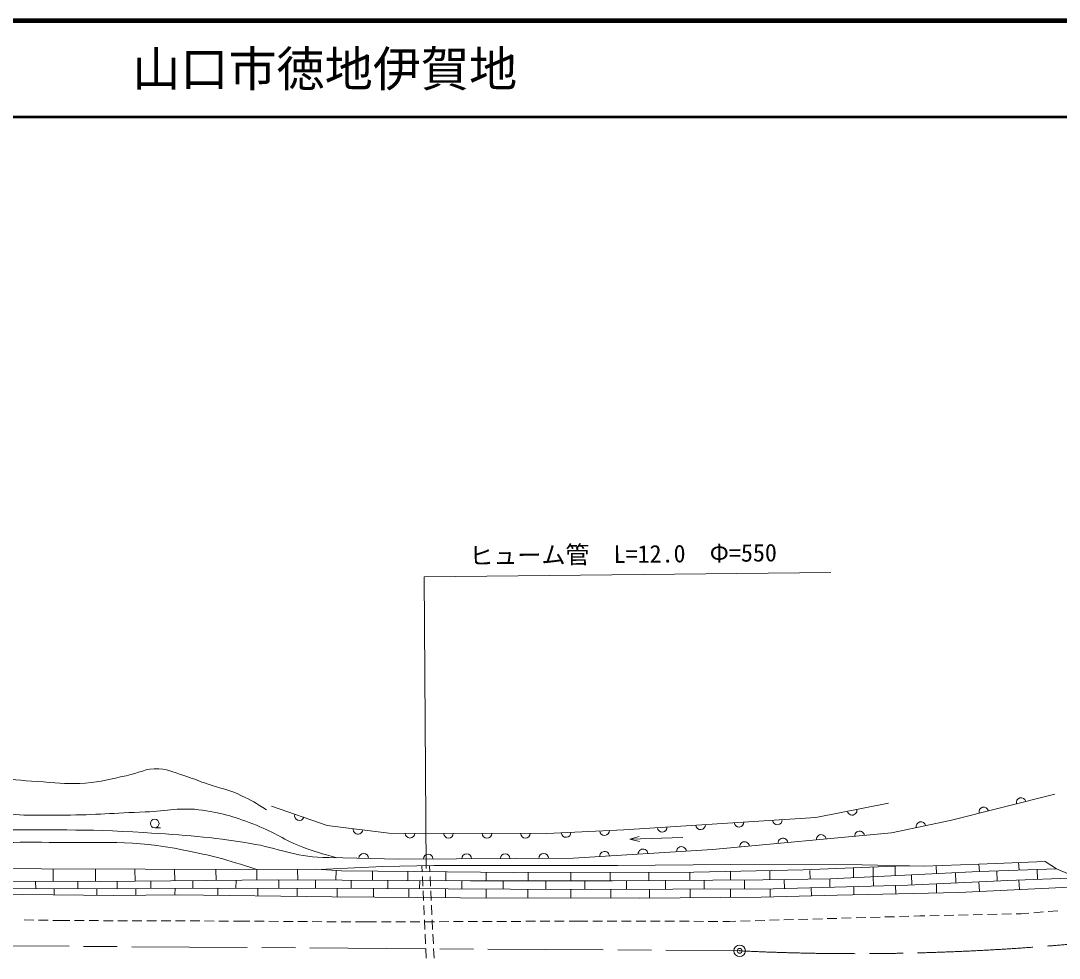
# Model space of a CAD drawing. Units: millimetres, scale not verified. Extents: x 40000 to 680000, y 20000 to 380000.
# Drawn here: x 393446 to 501356, y 282554 to 380000 of the extents above; entities that cross this region are included whole.
import ezdxf
from ezdxf.enums import TextEntityAlignment as Align

# ---------------------------------------------------------------- set-up
doc = ezdxf.new("R2010")
doc.units = ezdxf.units.MM
doc.header["$LTSCALE"] = 1000
doc.header["$PDMODE"] = 32
doc.header["$PDSIZE"] = 500
doc.linetypes.add('CHAIN', pattern=[18.5, 12, -1.5, 3.5, -1.5])
for name, color, linetype, lineweight in [('M-BGD', 7, 'Continuous', 13), ('M-BMK', 2, 'CHAIN', 13), ('M-BMK-SRVR', 3, 'Continuous', 13), ('M-STR-HTXT', 7, 'Continuous', 13), ('M-TTL', 2, 'Continuous', 140), ('M-TTL-LINE', 7, 'Continuous', 50)]:
    doc.layers.add(name, color=color, linetype=linetype, lineweight=lineweight)
doc.layers.add('M-TTL-TXT', color=7, linetype='Continuous')
doc.styles.add('ＭＳ ゴシック', font='')
doc.styles.get('ＭＳ ゴシック').set_extended_font_data('MS Gothic')

msp = doc.modelspace()

# ---------------------------------------------------------------- linework, layer by layer
at = {"layer": 'M-BGD'}
for p, q in [((407360, 296105), (407960, 296105)), ((456722, 294922), (457712, 295220)), ((462243, 295115), (456722, 294922)), ((456722, 294922), (457730, 294694)), ((493019, 292339), (499889, 292613)), ((497184, 291720), (497122, 292503)), ((396815, 290552), (396818, 291858)), ((401214, 290541), (401217, 291837)), ((405321, 290570), (405311, 291818)), ((409444, 290603), (409434, 291798)), ((413741, 290637), (413732, 291775)), ((417986, 290671), (417977, 291767)), ((422227, 290705), (422218, 291795)), ((426201, 290662), (426206, 291683)), ((429994, 290645), (429998, 291618)), ((433653, 290629), (433657, 291584)), ((435138, 292175), (435166, 291545)), ((435947, 291549), (435915, 292190)), ((437624, 290611), (437628, 291539)), ((441790, 290599), (441790, 291490)), ((446178, 290599), (446178, 291458)), ((450608, 290599), (450608, 291465)), ((454688, 290599), (454688, 291471)), ((458713, 290628), (458706, 291478)), ((462979, 290661), (462972, 291485)), ((467205, 290693), (467199, 291575)), ((471298, 290728), (471286, 291671)), ((475467, 290781), (475456, 291672)), ((479991, 290929), (479978, 291960)), ((482028, 291031), (482015, 292040)), ((484305, 291146), (484293, 292130)), ((488611, 291363), (488571, 292162)), ((490625, 290379), (490573, 291462)), ((493057, 291587), (493019, 292339)), ((494897, 290598), (494857, 291645)), ((499109, 290760), (499069, 291780)), ((394995, 289777), (394992, 290556)), ((399362, 289791), (399360, 290546)), ((403452, 289803), (403450, 290555)), ((406957, 289814), (406955, 290583)), ((411340, 289844), (411342, 290618)), ((415810, 289831), (415812, 290654)), ((420260, 289818), (420263, 290688)), ((424083, 289812), (424086, 290671)), ((427783, 289799), (427786, 290655)), ((431575, 289785), (431578, 290638)), ((434895, 289773), (434898, 290623)), ((435188, 291046), (435233, 290047)), ((436021, 290051), (435972, 291050)), ((439287, 289757), (439290, 290603)), ((443572, 289742), (443575, 290599)), ((448007, 289709), (448005, 290599)), ((452046, 289719), (452044, 290599)), ((456403, 289730), (456401, 290611)), ((460453, 289740), (460450, 290641)), ((464460, 289750), (464458, 290672)), ((468654, 289761), (468651, 290704)), ((472797, 289799), (472772, 290746)), ((477533, 289923), (477510, 290806)), ((482054, 290042), (482028, 291031)), ((486041, 290156), (485988, 291231)), ((493061, 289484), (493012, 290495)), ((497220, 289687), (497171, 290686)), ((396920, 289123), (396927, 289785)), ((401336, 289085), (401343, 289797)), ((405393, 289090), (405385, 289810)), ((409465, 289140), (409474, 289822)), ((413912, 289086), (413921, 289836)), ((418087, 289036), (418096, 289824)), ((422166, 288987), (422176, 289812)), ((426318, 288938), (426328, 289800)), ((430104, 288892), (430115, 289789)), ((433757, 288881), (433764, 289777)), ((435256, 289547), (435300, 288548)), ((436096, 288553), (436046, 289552)), ((437576, 288851), (437583, 289763)), ((441792, 288834), (441794, 289748)), ((446130, 288826), (446132, 289733)), ((450601, 288818), (450602, 289716)), ((454773, 288810), (454775, 289726)), ((458793, 288812), (458786, 289737)), ((463005, 288847), (462998, 289744)), ((467188, 288882), (467181, 289757)), ((471329, 288917), (471322, 289767)), ((475618, 289048), (475596, 289872)), ((480027, 289165), (480005, 289988)), ((484361, 289245), (484343, 290102)), ((488616, 289333), (488597, 290280)), ((435323, 288049), (435367, 287050)), ((436171, 287055), (436121, 288054)), ((490896, 287038), (491896, 287060)), ((492396, 287072), (493396, 287094)), ((493896, 287105), (494895, 287128)), ((495395, 287139), (496395, 287162)), ((496895, 287173), (497418, 287185)), ((497418, 287185), (498212, 287246)), ((498710, 287285), (499707, 287362)), ((500206, 287401), (501203, 287479)), ((393788, 286540), (394788, 286523)), ((395288, 286515), (396288, 286498)), ((396788, 286489), (397801, 286472)), ((397801, 286472), (398538, 286470)), ((399038, 286468), (400038, 286465)), ((400538, 286463), (401538, 286460)), ((402038, 286458), (403038, 286455)), ((403538, 286453), (404538, 286450)), ((405038, 286449), (406038, 286445)), ((406538, 286444), (407538, 286441)), ((408038, 286439), (409038, 286436)), ((409538, 286434), (410538, 286431)), ((411038, 286429), (412038, 286426)), ((412538, 286425), (413538, 286421)), ((414038, 286420), (415038, 286416)), ((415538, 286415), (416275, 286413)), ((416275, 286413), (417235, 286406)), ((417735, 286402), (418735, 286396)), ((419235, 286392), (420235, 286385)), ((420735, 286382), (421735, 286375)), ((422235, 286371), (423235, 286365)), ((423735, 286361), (424735, 286354)), ((425235, 286351), (426235, 286344)), ((426735, 286340), (427735, 286333)), ((428235, 286330), (429195, 286323)), ((429195, 286323), (430422, 286328)), ((430922, 286330), (431922, 286334)), ((432422, 286336), (433422, 286340)), ((433922, 286342), (434922, 286346)), ((435390, 286550), (435435, 285551)), ((435422, 286348), (436422, 286352)), ((436245, 285557), (436195, 286555)), ((436922, 286354), (437922, 286358)), ((438422, 286360), (439422, 286364)), ((439922, 286366), (440922, 286370)), ((441422, 286372), (442422, 286376)), ((442922, 286378), (443922, 286382)), ((444422, 286384), (445422, 286388)), ((445922, 286390), (446922, 286394)), ((447422, 286396), (448422, 286400)), ((448922, 286402), (449922, 286406)), ((450422, 286408), (451649, 286413)), ((451649, 286413), (452386, 286411)), ((452886, 286410), (453886, 286408)), ((454386, 286407), (455386, 286405)), ((455886, 286404), (456886, 286402)), ((457386, 286402), (458386, 286400)), ((458886, 286399), (459886, 286397)), ((460386, 286396), (461386, 286394)), ((461886, 286393), (462886, 286391)), ((463386, 286390), (464386, 286388)), ((464886, 286387), (465886, 286385)), ((466386, 286384), (467123, 286383)), ((467123, 286383), (467752, 286401)), ((468252, 286415), (469252, 286444)), ((469752, 286458), (470751, 286486)), ((471251, 286501), (472251, 286529)), ((472750, 286544), (473750, 286572)), ((474250, 286586), (475249, 286615)), ((475749, 286629), (476749, 286658)), ((477248, 286672), (478248, 286701)), ((478748, 286715), (479747, 286744)), ((480247, 286758), (481247, 286786)), ((481747, 286801), (482746, 286829)), ((483246, 286843), (484246, 286872)), ((484745, 286886), (485745, 286915)), ((486245, 286929), (486874, 286947)), ((486874, 286947), (487397, 286959)), ((487897, 286970), (488897, 286993)), ((489397, 287004), (490397, 287027)), ((435457, 285052), (435502, 284053)), ((436320, 284058), (436270, 285057)), ((435524, 283553), (435569, 282554)), ((436394, 282560), (436344, 283559))]:
    msp.add_line(p, q, dxfattribs=at)
for points in [[(500891, 299619), (490020, 296887), (483932, 295580), (465332, 293862), (450883, 292954), (432678, 292867), (425480, 293024)], [(419501, 298377), (425292, 296358), (431678, 295556), (448103, 295526), (456122, 295912), (476051, 297189), (483625, 298674)], [(493019, 292339), (487299, 292111), (480869, 292269), (467224, 292286), (455466, 292181), (447028, 292181), (436353, 292199), (431076, 292094), (425171, 291814), (417152, 291762), (395594, 291863), (381194, 291926), (359305, 292449), (342939, 292508), (333061, 292617), (323883, 292812), (311314, 292852), (302177, 292555), (288165, 292136), (279151, 292005), (271697, 290876)], [(505217, 290079), (501059, 291844), (499889, 292613)], [(271697, 290876), (279130, 290969), (287970, 291196), (298832, 291511), (311114, 291988), (319063, 291971), (332493, 291817), (345651, 291520), (366679, 291193), (389400, 290570), (401637, 290540), (420141, 290689), (440189, 290599), (454951, 290599), (470544, 290718), (477583, 290807), (492315, 291550)], [(485798, 292148), (485145, 292164), (474749, 291753), (463374, 291485), (444662, 291456), (434319, 291578), (426771, 291648), (424185, 291808)], [(492315, 291550), (493057, 291587), (501059, 291844)], [(269531, 289024), (279524, 289286), (292435, 289758), (305119, 290195), (313785, 290335), (324268, 290160), (334646, 289968), (345600, 289793), (354965, 289706), (369903, 289513), (381451, 289304), (390431, 289199), (403133, 289066), (409772, 289136), (425793, 288944), (439124, 288839), (457783, 288804), (470397, 288909), (478277, 289119), (490926, 289381), (501706, 289905), (505217, 290079)], [(270294, 289677), (276842, 289941), (285385, 290256), (293842, 290605), (305477, 291024), (314894, 291251), (326740, 291007), (338271, 290797), (350343, 290588), (359079, 290430), (369632, 290343), (380691, 290011), (389759, 289801), (397236, 289784), (413921, 289836), (431422, 289786), (450763, 289716), (471623, 289768), (485618, 290135), (496031, 290642), (503240, 290919)]]:
    msp.add_lwpolyline(points, dxfattribs=at)
msp.add_circle((407360, 296555), 450, dxfattribs=at)
for centre, start, end in [((497395, 298740), 14.10989, 194.10989), ((479838, 297932), 191.09372, 11.09372), ((493516, 297765), 14.10989, 194.10989), ((422396, 297367), 160.77542, 340.77542), ((472074, 296934), 183.6667, 3.6667), ((428485, 295957), 172.84219, 352.84219), ((454110, 295815), 182.75656, 2.75656), ((460099, 296167), 183.6667, 3.6667), ((464091, 296423), 183.6667, 3.6667), ((468083, 296678), 183.6667, 3.6667), ((480606, 295273), 5.27546, 185.27546), ((486976, 296233), 12.11384, 192.11384), ((433890, 295552), 179.89639, 359.89639), ((437890, 295544), 179.89639, 359.89639), ((441890, 295537), 179.89639, 359.89639), ((445890, 295530), 179.89639, 359.89639), ((450115, 295623), 182.75656, 2.75656), ((468657, 294169), 5.27546, 185.27546), ((472640, 294537), 5.27546, 185.27546), ((476623, 294905), 5.27546, 185.27546), ((454115, 293157), 3.5979, 183.5979), ((458107, 293408), 3.5979, 183.5979), ((462100, 293659), 3.5979, 183.5979), ((429079, 292945), 358.74859, 178.74859), ((435781, 292881), 0.27493, 180.27493), ((439781, 292901), 0.27493, 180.27493), ((443781, 292920), 0.27493, 180.27493), ((447781, 292939), 0.27493, 180.27493)]:
    msp.add_arc(centre, 500, start, end, dxfattribs=at)
for points, knots in [([(289244, 314810), (290202, 313683), (290538, 313287), (291531, 312493), (292524, 311699), (293149, 311324), (294294, 310770), (296584, 309662), (297912, 309065), (300382, 308454), (302119, 308024), (303111, 307784), (304897, 307681), (307145, 307552), (308409, 307747), (310659, 307830), (312644, 307903), (313754, 307976), (315738, 308068), (317524, 308150), (318528, 308402), (320312, 308275), (321446, 308195), (322024, 307809), (323133, 307563), (326696, 306771), (328711, 306417), (332281, 305662), (333570, 305389), (334262, 304886), (335578, 304949), (336392, 304988), (336779, 305369), (337568, 305573), (339902, 306176), (341259, 306333), (343657, 306582), (345099, 306733), (345920, 306648), (347369, 306612), (348787, 306577), (349578, 306469), (350993, 306375), (355541, 306071), (358081, 305750), (362636, 305573), (364282, 305509), (365209, 305596), (366853, 305484), (368564, 305367), (369534, 305246), (371190, 304800), (372461, 304459), (373070, 303971), (374308, 303523), (375861, 302962), (376691, 302467), (378318, 302187), (379143, 302045), (379621, 302093), (380456, 302038), (381767, 301953), (382500, 301870), (383813, 301830), (385320, 301785), (386169, 301955), (387674, 301860), (389033, 301774), (389767, 301487), (391119, 301319), (392946, 301093), (393974, 300981), (395812, 300874), (397515, 300775), (398476, 300640), (400178, 300755), (401849, 300868), (402752, 301205), (404395, 301527), (405722, 301787), (406433, 302331), (407781, 302240), (408958, 302161), (409567, 301791), (410692, 301438), (411539, 301172), (411992, 300959), (412831, 300666), (414219, 300180), (415066, 300080), (416395, 299448), (417446, 298949), (417834, 298718), (418979, 297963)], [0, 0, 0, 0, 1, 1, 1, 2, 2, 2, 3, 3, 3, 4, 4, 4, 5, 5, 5, 6, 6, 6, 7, 7, 7, 8, 8, 8, 9, 9, 9, 10, 10, 10, 11, 11, 11, 12, 12, 12, 13, 13, 13, 14, 14, 14, 15, 15, 15, 16, 16, 16, 17, 17, 17, 18, 18, 18, 19, 19, 19, 20, 20, 20, 21, 21, 21, 22, 22, 22, 23, 23, 23, 24, 24, 24, 25, 25, 25, 26, 26, 26, 27, 27, 27, 28, 28, 28, 29, 29, 29, 30, 30, 30, 31, 31, 31, 31]), ([(426281, 293006), (424608, 293451), (424105, 293613), (422748, 294112), (420800, 294829), (419875, 295627), (417936, 296369), (415810, 297183), (414577, 297621), (412323, 297943), (410025, 298271), (408703, 297845), (406383, 297765), (403111, 297652), (401281, 297439), (398007, 297438), (395034, 297438), (393339, 297293), (390404, 297765), (387873, 298172), (386508, 298672), (384018, 299280), (382914, 299550), (382329, 299895), (381196, 299993), (379357, 300152), (378317, 299718), (376474, 299814), (374210, 299933), (372941, 300091), (370712, 300498), (368340, 300930), (367077, 301480), (364712, 301953), (362509, 302394), (361250, 302505), (359039, 302903), (355886, 303471), (354175, 304135), (350990, 304478), (348591, 304735), (347225, 304452), (344812, 304507), (343710, 304532), (343086, 304755), (341991, 304626), (340356, 304434), (339493, 304031), (337892, 303646), (336070, 303208), (335088, 302757), (333229, 302517), (331273, 302265), (330123, 302120), (328180, 302458), (326645, 302725), (325946, 303425), (324467, 303913), (322863, 304442), (321992, 304956), (320309, 305101), (319026, 305212), (318300, 305059), (317012, 305012), (313218, 304873), (311097, 304650), (307300, 304596), (304942, 304563), (303597, 304512), (301271, 304893), (297225, 305557), (295112, 306829), (291558, 308873), (290034, 309750), (289232, 310358), (287935, 311546), (287481, 311962), (287386, 312376), (286866, 312705), (286185, 313136), (285771, 313510), (284965, 313507), (284157, 313503), (283900, 312832), (283212, 312408), (282335, 311867), (281874, 311509), (280955, 311041), (280098, 310606), (279567, 310460), (278638, 310210), (276672, 309679), (275518, 309594), (273500, 309319), (271711, 309075), (270685, 309154), (268896, 308903), (267479, 308704), (266706, 308468), (265303, 308190), (264015, 307935), (263300, 307760), (262006, 307537), (260492, 307276), (259638, 307167), (258115, 306972), (256600, 306778), (255745, 306722), (254224, 306586), (250406, 306246), (248253, 306221), (244439, 305835), (241776, 305565), (240290, 305359), (237630, 305063), (233409, 304593), (231048, 304298), (226819, 303904), (225140, 303748), (224198, 303642), (222512, 303607), (219837, 303553), (218352, 303978), (215678, 304065), (213588, 304133), (212416, 304068), (210326, 304115), (207780, 304173), (206357, 304437), (203812, 304368), (201456, 304304), (200154, 303987), (197804, 303812), (195834, 303666), (194729, 303589), (192755, 303509), (191256, 303449), (190408, 303250), (188917, 303408), (187947, 303512), (187388, 303624), (186494, 304014), (185200, 304579), (184830, 305628), (183464, 305984), (181316, 306543), (179962, 305969), (177809, 305428), (176040, 304983), (175249, 304097), (173467, 303711), (172001, 303394), (171128, 303496), (169629, 303560), (167583, 303647), (166479, 304124), (164438, 304294), (162540, 304451), (161456, 304708), (159567, 304472), (157592, 304225), (156526, 303837), (154607, 303313), (153697, 303065), (153231, 302784), (152320, 302541), (152042, 302467), (151948, 302439), (151607, 302363)], [0, 0, 0, 0, 1, 1, 1, 2, 2, 2, 3, 3, 3, 4, 4, 4, 5, 5, 5, 6, 6, 6, 7, 7, 7, 8, 8, 8, 9, 9, 9, 10, 10, 10, 11, 11, 11, 12, 12, 12, 13, 13, 13, 14, 14, 14, 15, 15, 15, 16, 16, 16, 17, 17, 17, 18, 18, 18, 19, 19, 19, 20, 20, 20, 21, 21, 21, 22, 22, 22, 23, 23, 23, 24, 24, 24, 25, 25, 25, 26, 26, 26, 27, 27, 27, 28, 28, 28, 29, 29, 29, 30, 30, 30, 31, 31, 31, 32, 32, 32, 33, 33, 33, 34, 34, 34, 35, 35, 35, 36, 36, 36, 37, 37, 37, 38, 38, 38, 39, 39, 39, 40, 40, 40, 41, 41, 41, 42, 42, 42, 43, 43, 43, 44, 44, 44, 45, 45, 45, 46, 46, 46, 47, 47, 47, 48, 48, 48, 49, 49, 49, 50, 50, 50, 51, 51, 51, 52, 52, 52, 53, 53, 53, 54, 54, 54, 55, 55, 55, 56, 56, 56, 56]), ([(214113, 296833), (214655, 297371), (214930, 297535), (215509, 297905), (217106, 298926), (218327, 298885), (220209, 299111), (222711, 299412), (224144, 299153), (226656, 299355), (229242, 299564), (230660, 299944), (233225, 300334), (237534, 300989), (239941, 301404), (244251, 302055), (250257, 302962), (253608, 303570), (259636, 304312), (264322, 304889), (266961, 305095), (271665, 305500), (275305, 305813), (277349, 306495), (280991, 306213), (283994, 305981), (285715, 305816), (288595, 304936), (289945, 304523), (290562, 303943), (291862, 303391), (293796, 302571), (294883, 302108), (296881, 301461), (299695, 300550), (301331, 300203), (304247, 299708), (307950, 299080), (310094, 299319), (313841, 299055), (319236, 298675), (322267, 298558), (327652, 298045), (330530, 297771), (332111, 297353), (334988, 297065), (340244, 296539), (343194, 296231), (348472, 296025), (353469, 295831), (356273, 295847), (361273, 295877), (366345, 295907), (369181, 296183), (374253, 296204), (380495, 296229), (383991, 296050), (390232, 295936), (396482, 295822), (399994, 296025), (406232, 295619), (410572, 295335), (413020, 295207), (417310, 294490), (420259, 293997), (421837, 293130), (424825, 293035), (425081, 293026), (425177, 293012), (425480, 293024)], [0, 0, 0, 0, 1, 1, 1, 2, 2, 2, 3, 3, 3, 4, 4, 4, 5, 5, 5, 6, 6, 6, 7, 7, 7, 8, 8, 8, 9, 9, 9, 10, 10, 10, 11, 11, 11, 12, 12, 12, 13, 13, 13, 14, 14, 14, 15, 15, 15, 16, 16, 16, 17, 17, 17, 18, 18, 18, 19, 19, 19, 20, 20, 20, 21, 21, 21, 22, 22, 22, 23, 23, 23, 23]), ([(215198, 293605), (217826, 294639), (218704, 294909), (221020, 295509), (224600, 296436), (226772, 296064), (230405, 296757), (233991, 297440), (235952, 298048), (239523, 298806), (245455, 300065), (248757, 300912), (254751, 301830), (259958, 302626), (262919, 302813), (268182, 303041), (273898, 303289), (277145, 303333), (282825, 302637), (285906, 302260), (287529, 301485), (290550, 300769), (294374, 299863), (296469, 299117), (300348, 298488), (305348, 297678), (308219, 297780), (313268, 297389), (318034, 297020), (320721, 297019), (325475, 296528), (329874, 296074), (332297, 295457), (336702, 295073), (339955, 294789), (341786, 294735), (345048, 294627), (350336, 294451), (353301, 294412), (358592, 294389), (363372, 294369), (366049, 294436), (370829, 294449), (376386, 294464), (379499, 294408), (385056, 294449), (389488, 294481), (391970, 294660), (396401, 294597), (401874, 294520), (405026, 294880), (410391, 293795), (413397, 293187), (414567, 292921), (417977, 291767)], [0, 0, 0, 0, 1, 1, 1, 2, 2, 2, 3, 3, 3, 4, 4, 4, 5, 5, 5, 6, 6, 6, 7, 7, 7, 8, 8, 8, 9, 9, 9, 10, 10, 10, 11, 11, 11, 12, 12, 12, 13, 13, 13, 14, 14, 14, 15, 15, 15, 16, 16, 16, 17, 17, 17, 18, 18, 18, 18])]:
    msp.add_open_spline(points, degree=3, knots=knots, dxfattribs=at)
at = {"layer": 'M-BMK'}
msp.add_line((367980, 284009), (468147, 283324), dxfattribs=at)
msp.add_arc((480277, 533322), 250293, 267.22225, 283.0385, dxfattribs=at)
at = {"layer": 'M-BMK-SRVR'}
msp.add_circle((468147, 283324), 600, dxfattribs=at)
msp.add_point((468147, 283324), dxfattribs=at)
at = {"layer": 'M-STR-HTXT'}
msp.add_lwpolyline([(435588, 291879), (435356, 322197), (477629, 322641)], dxfattribs=at)
at = {"layer": 'M-TTL'}
msp.add_line((680000, 380000), (40000, 380000), dxfattribs=at)
at = {"layer": 'M-TTL-LINE'}
msp.add_line((40000, 370000), (680000, 370000), dxfattribs=at)

# ---------------------------------------------------------------- texts
at = {"layer": 'M-STR-HTXT', "style": 'ＭＳ ゴシック'}
msp.add_text('ヒューム管\u3000L=12.0\u3000Φ=550', height=1833, rotation=0.602, dxfattribs=at).set_placement((456047, 323091), align=Align.BOTTOM_CENTER)
at = {"layer": 'M-TTL-TXT', "style": 'ＭＳ ゴシック'}
msp.add_text('山口市徳地伊賀地', height=3666, dxfattribs=at).set_placement((405024, 375000), align=Align.MIDDLE_LEFT)

doc.saveas('drawing.dxf')
